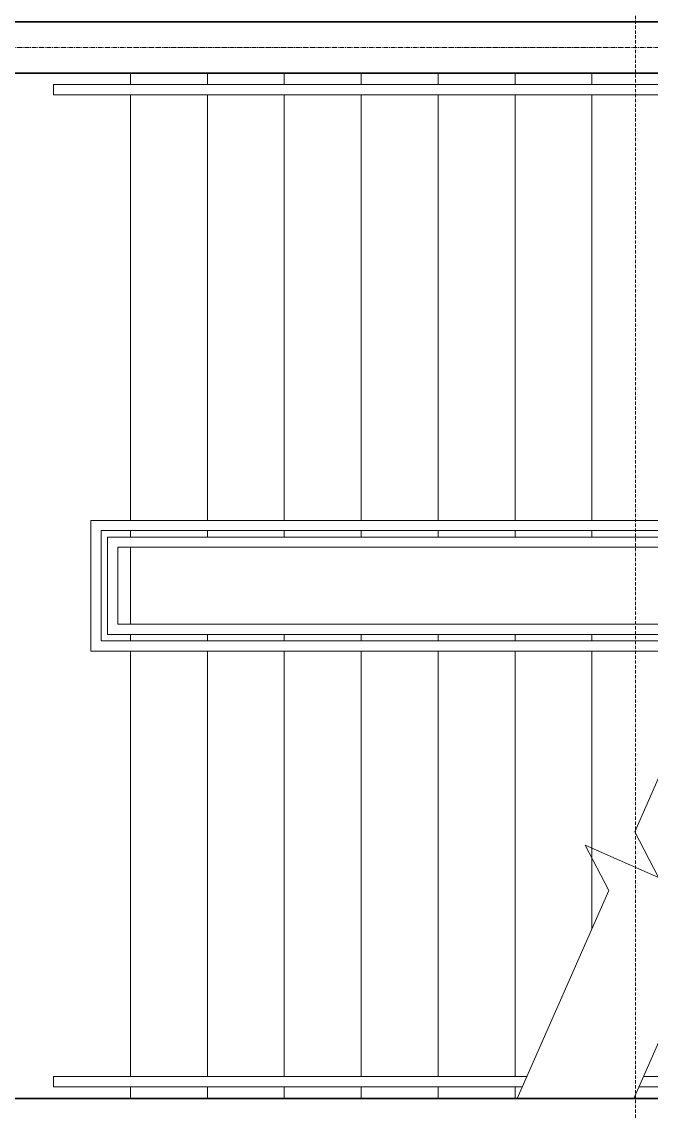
# Model space of a CAD drawing. Header units: millimetres. Extents: x -65509 to 912790, y 446 to 713294.
# Drawn here: x 448877 to 451332, y 521333 to 525583 of the extents above; entities that cross this region are included whole.
import ezdxf

# ---------------------------------------------------------------- set-up
doc = ezdxf.new("R2010")
doc.units = ezdxf.units.MM
doc.linetypes.add('CENTER2', pattern=[28.575, 19.05, -3.175, 3.175, -3.175])
doc.linetypes.add('DASHED', pattern=[19.05, 12.7, -6.35])
doc.layers.add('АР_Делит', color=250, linetype='Continuous', lineweight=0, plot=False)
for name, color, linetype, lineweight in [('АР_Разрезы марка', 7, 'Continuous', 13), ('АР_Стены ЖБ', 250, 'Continuous', 35), ('АР_Ф_ЛК', 250, 'Continuous', 5), ('РД_Оси_100', 250, 'Continuous', 0)]:
    doc.layers.add(name, color=color, linetype=linetype, lineweight=lineweight)

# ---------------------------------------------------------------- blocks, each defined once
blk = doc.blocks.new('ЛК_4000х8500_2эт')
at = {"color": 5}
for points in [[(6300, 3915), (2100, 3915), (2100, 3955), (6600, 3955), (6600, 3915), (6300, 3915)], [(3928.6, 45), (2100, 45), (2100, 85), (3946.2, 85)], [(4401.1, 85), (6600, 85), (6600, 45), (4383.4, 45)]]:
    blk.add_lwpolyline(points, dxfattribs=at)
at = {"layer": 'АР_Делит'}
blk.add_lwpolyline([(-200, 4000), (8300, 4000), (8300, 0), (-200, 0)], close=True, dxfattribs=at)
at = {"layer": 'АР_Ф_ЛК', "color": 5}
for p, q in [((2400, 4000), (2400, 3955)), ((2700, 4000), (2700, 3955)), ((3000, 4000), (3000, 3955)), ((3300, 4000), (3300, 3955)), ((3600, 4000), (3600, 3955)), ((3900, 4000), (3900, 3955)), ((4200, 4000), (4200, 3955)), ((2400, 3915), (2400, 2255)), ((2700, 3915), (2700, 2255)), ((3000, 3915), (3000, 2255)), ((3300, 3915), (3300, 2255)), ((3600, 3915), (3600, 2255)), ((3900, 3915), (3900, 2255)), ((4200, 3915), (4200, 2255)), ((2400, 2215), (2400, 2190)), ((2700, 2215), (2700, 2190)), ((3000, 2215), (3000, 2190)), ((3300, 2215), (3300, 2190)), ((3600, 2215), (3600, 2190)), ((3900, 2215), (3900, 2190)), ((4200, 2215), (4200, 2190)), ((2400, 2150), (2400, 1850)), ((2400, 1810), (2400, 1785)), ((2700, 1810), (2700, 1785)), ((3000, 1810), (3000, 1785)), ((3300, 1810), (3300, 1785)), ((3600, 1810), (3600, 1785)), ((3900, 1810), (3900, 1785)), ((4200, 1810), (4200, 1785)), ((2400, 1745), (2400, 85)), ((2700, 1745), (2700, 85)), ((3000, 1745), (3000, 85)), ((3300, 1745), (3300, 85)), ((3600, 1745), (3600, 85)), ((3900, 1745), (3900, 85)), ((4200, 1745), (4200, 660.7)), ((2400, 45), (2400, 0)), ((2700, 45), (2700, 0)), ((3000, 45), (3000, 0)), ((3300, 45), (3300, 0)), ((3600, 45), (3600, 0)), ((3900, 45), (3900, 0))]:
    blk.add_line(p, q, dxfattribs=at)
at = {"layer": 'АР_Ф_ЛК'}
for points in [[(6300, 3085, 0, 150, 0), (5833.8, 3085, 0, 0, 0), (2400, 3085, 0, 0, 0)], [(2400, 915, 0, 150, 0), (2866.2, 915, 0, 0, 0), (4200, 915, 0, 0, 0)]]:
    blk.add_lwpolyline(points, format="xyseb", dxfattribs=at)
at = {"layer": 'АР_Ф_ЛК', "color": 5}
for points in [[(4677.9, 1745), (2245, 1745), (2245, 2255), (6455, 2255), (6455, 1745), (5132.7, 1745)], [(4695.5, 1785), (2285, 1785), (2285, 2215), (6415, 2215), (6415, 1785), (5150.3, 1785)], [(4706.5, 1810), (2310, 1810), (2310, 2190), (6390, 2190), (6390, 1810), (5161.3, 1810)]]:
    blk.add_lwpolyline(points, dxfattribs=at)
for points in [[(2350, 2150), (6350, 2150), (6350, 1850), (2350, 1850)], [(2400, 2150), (6300, 2150), (6300, 1850), (2400, 1850)]]:
    blk.add_lwpolyline(points, close=True, dxfattribs=at)
at = {"layer": 'АР_Ф_ЛК', "lineweight": 0}
for points in [[(4724.2, 1850), (4366.9, 1039.4), (4459.5, 862), (4173.5, 988), (4266.1, 810.6), (3908.8, 0)], [(5179, 1850), (4821.7, 1039.4), (4914.3, 862), (4628.3, 988), (4720.9, 810.6), (4363.6, 0)]]:
    blk.add_lwpolyline(points, dxfattribs=at)
blk = doc.blocks.new('СОШ_2200_АР_ОСИ_М100_28.05.24')
at = {"layer": 'РД_Оси_100', "linetype": 'CENTER2'}
blk.add_line((71363.995, 19200), (33000, 19200), dxfattribs=at)

msp = doc.modelspace()

# ---------------------------------------------------------------- linework, layer by layer
at = {"layer": 'АР_Разрезы марка', "linetype": 'DASHED', "lineweight": 0}
msp.add_lwpolyline([(451271.202, 505648.735), (451271.202, 572741.817), (452665.995, 572741.817), (452665.995, 609884.305), (445258.35, 609884.305), (445258.35, 640101.121)], dxfattribs=at)
at = {"layer": 'АР_Стены ЖБ', "linetype": 'Continuous', "lineweight": 35}
for p, q in [((455400.882, 525583.318), (446500.882, 525583.318)), ((446700.882, 525383.318), (455200.882, 525383.318)), ((453300.882, 521383.318), (446700.882, 521383.318))]:
    msp.add_line(p, q, dxfattribs=at)

# ---------------------------------------------------------------- block references
at = {"layer": 'АР_Ф_ЛК'}
msp.add_blockref('ЛК_4000х8500_2эт', (446900.882, 521383.318), dxfattribs=at)
at = {"layer": 'РД_Оси_100'}
msp.add_blockref('СОШ_2200_АР_ОСИ_М100_28.05.24', (389600.882, 506283.318), dxfattribs=at)

doc.saveas('drawing.dxf')
